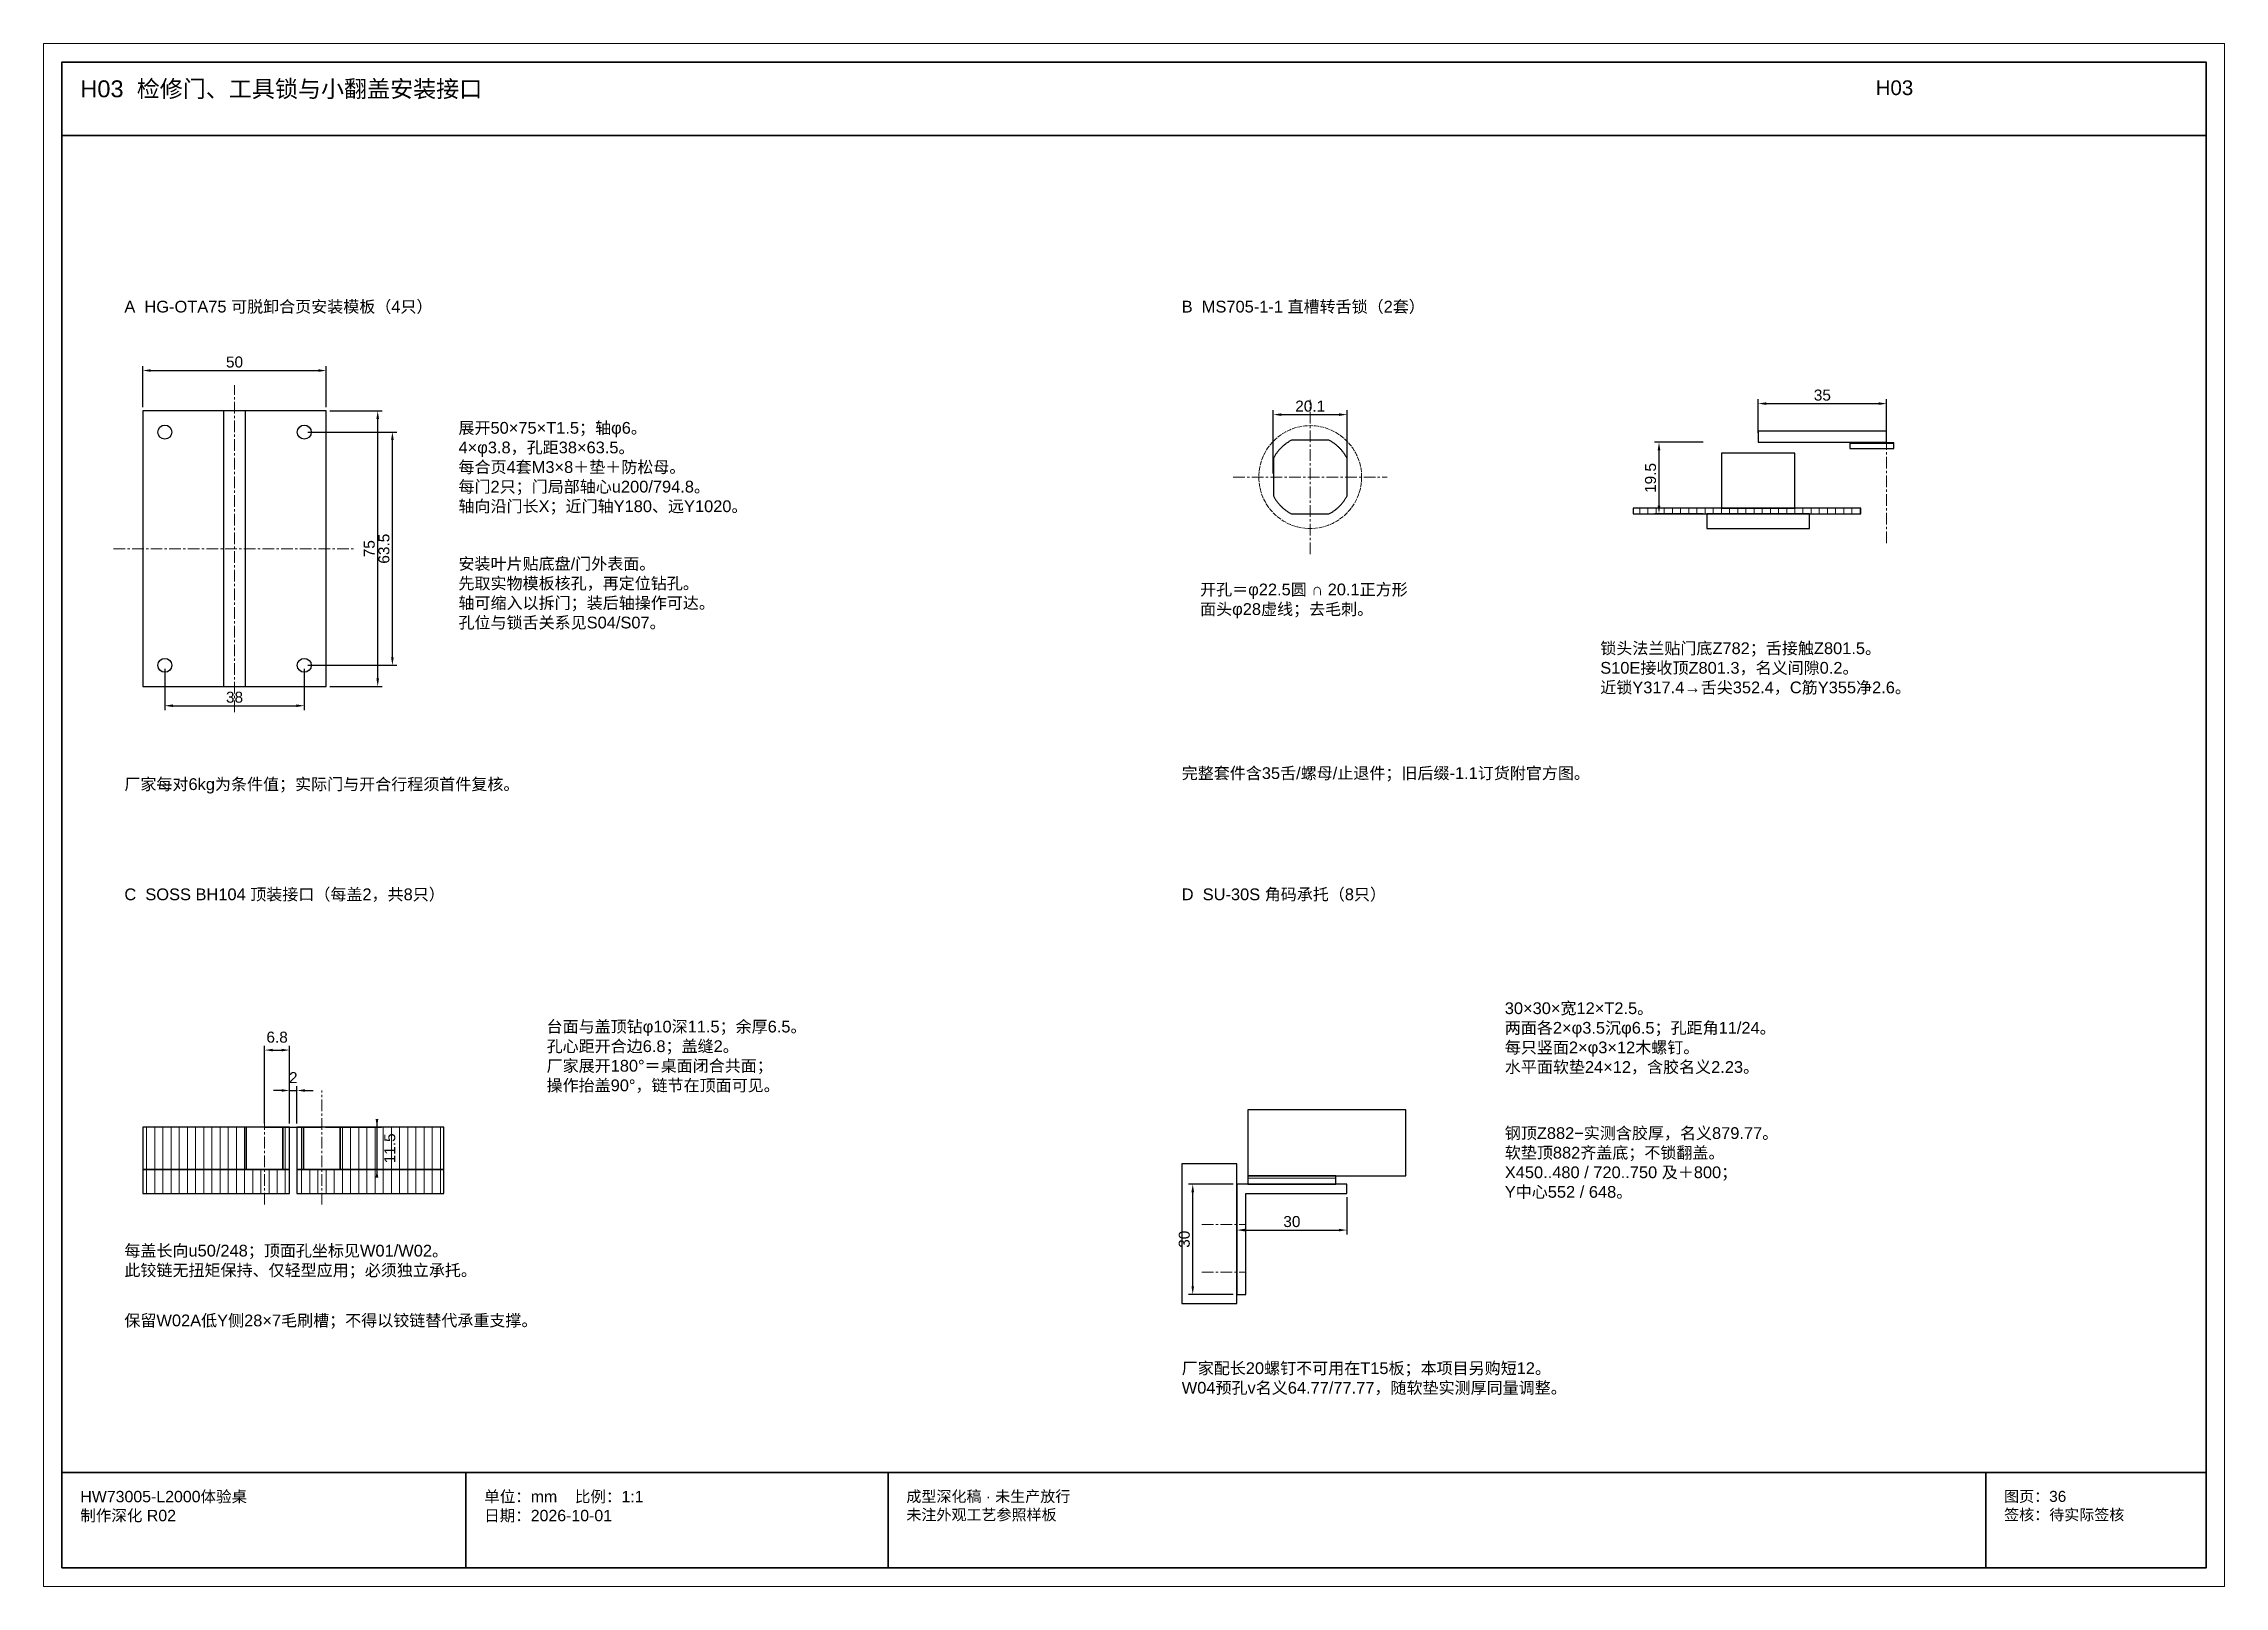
# Paper-space layout 'H03' of a CAD drawing. Header units: millimetres. Extents: x 0 to 594, y 0 to 420.
# The model-space entities are those that its viewports show. They can reach past a viewport. Long polylines and large blocks are cut down to what shows.
import ezdxf

# ---------------------------------------------------------------- set-up
doc = ezdxf.new("R2010")
doc.units = ezdxf.units.MM
doc.linetypes.add('CENTER', pattern=[5.08, 3.175, -0.635, 0.635, -0.635])
doc.linetypes.add('DASHED', pattern=[1.524, 1.27, -0.254])
for name, color, linetype, lineweight in [('CENTER', 8, 'CENTER', 13), ('DIM', 7, 'Continuous', 13), ('FRAME', 7, 'Continuous', 35), ('HATCH', 8, 'Continuous', 9), ('HIDDEN', 8, 'DASHED', 13), ('NOTE', 7, 'Continuous', 18), ('OUTLINE', 7, 'Continuous', 25)]:
    doc.layers.add(name, color=color, linetype=linetype, lineweight=lineweight)
doc.styles.add('CN', font='Arial Unicode.ttf')
doc.dimstyles.new('D1', dxfattribs={"dimtxt": 3, "dimasz": 2.2, "dimexe": 1.2, "dimexo": 1, "dimgap": 0.8, "dimtad": 1, "dimdsep": 46, "dimtxsty": 'CN', "dimcen": 2.5, "dimclrd": 7, "dimclre": 7, "dimclrt": 7, "dimazin": 3, "dimtfac": 1, "dimtmove": 0, "dimatfit": 3})

msp = doc.modelspace()

# ---------------------------------------------------------------- hatches: boundary and pattern name
at = {"layer": 'HATCH'}
h = msp.add_hatch(dxfattribs=at)
h.set_pattern_fill('ANSI31', scale=0.7, angle=135)
h.paths.add_polyline_path([(420492, 309.8), (420504, 309.8), (420504, 311.3), (420492, 311.3)])
h = msp.add_hatch(dxfattribs=at)
h.set_pattern_fill('ANSI31', scale=0.7, angle=45)
h.paths.add_polyline_path([(420433, 292), (420495, 292), (420495, 293.5), (420433, 293.5)])
h = msp.add_hatch(dxfattribs=at)
h.set_pattern_fill('ANSI31', scale=0.7, angle=45)
h.paths.add_polyline_path([(420027, 113.5), (420055.2, 113.5), (420055.2, 125), (420027, 125)])
h = msp.add_hatch(dxfattribs=at)
h.set_pattern_fill('ANSI31', scale=0.7, angle=45)
h.paths.add_polyline_path([(420065.2, 113.5), (420067, 113.5), (420067, 125), (420065.2, 125)])
h = msp.add_hatch(dxfattribs=at)
h.set_pattern_fill('ANSI31', scale=0.7, angle=45)
h.paths.add_polyline_path([(420069, 113.5), (420070.8, 113.5), (420070.8, 125), (420069, 125)])
h = msp.add_hatch(dxfattribs=at)
h.set_pattern_fill('ANSI31', scale=0.7, angle=45)
h.paths.add_polyline_path([(420080.8, 113.5), (420109, 113.5), (420109, 125), (420080.8, 125)])
h = msp.add_hatch(dxfattribs=at)
h.set_pattern_fill('ANSI31', scale=0.7, angle=45)
h.paths.add_polyline_path([(420027, 107), (420067, 107), (420067, 113.5), (420027, 113.5)])
h = msp.add_hatch(dxfattribs=at)
h.set_pattern_fill('ANSI31', scale=0.7, angle=45)
h.paths.add_polyline_path([(420069, 107), (420109, 107), (420109, 113.5), (420069, 113.5)])
h = msp.add_hatch(dxfattribs=at)
h.set_pattern_fill('ANSI31', scale=0.7, angle=135)
h.paths.add_polyline_path([(420328, 109.5), (420352, 109.5), (420352, 111.73), (420328, 111.73)])

# ---------------------------------------------------------------- linework, layer by layer
at = {"layer": 'CENTER'}
for p, q in [((420052, 238), (420052, 327)), ((420345, 281), (420345, 323)), ((420502, 284), (420502, 322)), ((420324, 302), (420366, 302)), ((420019, 282.5), (420085, 282.5)), ((420060.2, 104), (420060.2, 135)), ((420075.8, 104), (420075.8, 135)), ((420315.5, 98.5), (420327.5, 98.5)), ((420315.5, 85.5), (420327.5, 85.5))]:
    msp.add_line(p, q, dxfattribs=at)
at = {"layer": 'FRAME'}
for p, q in [((420005, 395), (420589, 395)), ((420005, 31), (420589, 31)), ((420115, 5), (420115, 31)), ((420230, 5), (420230, 31)), ((420529, 5), (420529, 31))]:
    msp.add_line(p, q, dxfattribs=at)
msp.add_lwpolyline([(420005, 5), (420589, 5), (420589, 415), (420005, 415)], close=True, dxfattribs=at)
at = {"layer": 'HIDDEN'}
msp.add_circle((420345, 302), 14, dxfattribs=at)
at = {"layer": 'OUTLINE'}
msp.add_line((420060.2, 125), (420075.8, 125), dxfattribs=at)
for points in [[(420027, 245), (420077, 245), (420077, 320), (420027, 320)], [(420049, 245), (420055, 245), (420055, 320), (420049, 320)], [(420355.024, 307.107), (420354.933, 307.282), (420354.839, 307.454), (420354.743, 307.625), (420354.643, 307.794), (420354.541, 307.962), (420354.435, 308.127), (420354.327, 308.291), (420354.215, 308.453), (420354.101, 308.613), (420353.985, 308.77), (420353.865, 308.926), (420353.743, 309.08), (420353.618, 309.231), (420353.49, 309.381), (420353.36, 309.528), (420353.228, 309.672), (420353.093, 309.815), (420352.955, 309.955), (420352.815, 310.093), (420352.672, 310.228), (420352.528, 310.36), (420352.381, 310.49), (420352.231, 310.618), (420352.08, 310.743), (420351.926, 310.865), (420351.77, 310.985), (420351.613, 311.101), (420351.453, 311.215), (420351.291, 311.327), (420351.127, 311.435), (420350.962, 311.541), (420350.794, 311.643), (420350.625, 311.743), (420350.454, 311.839), (420350.282, 311.933), (420350.107, 312.024), (420339.893, 312.024), (420339.718, 311.933), (420339.546, 311.839), (420339.375, 311.743), (420339.206, 311.643), (420339.038, 311.541), (420338.873, 311.435), (420338.709, 311.327), (420338.547, 311.215), (420338.387, 311.101), (420338.23, 310.985), (420338.074, 310.865), (420337.92, 310.743), (420337.769, 310.618), (420337.619, 310.49), (420337.472, 310.36), (420337.328, 310.228), (420337.185, 310.093), (420337.045, 309.955), (420336.907, 309.815), (420336.772, 309.672), (420336.64, 309.528), (420336.51, 309.381), (420336.382, 309.231), (420336.257, 309.08), (420336.135, 308.926), (420336.015, 308.77), (420335.899, 308.613), (420335.785, 308.453), (420335.673, 308.291), (420335.565, 308.127), (420335.459, 307.962), (420335.357, 307.794), (420335.257, 307.625), (420335.161, 307.454), (420335.067, 307.282), (420334.976, 307.107), (420334.976, 296.893), (420335.067, 296.718), (420335.161, 296.546), (420335.257, 296.375), (420335.357, 296.206), (420335.459, 296.038), (420335.565, 295.873), (420335.673, 295.709), (420335.785, 295.547), (420335.899, 295.387), (420336.015, 295.23), (420336.135, 295.074), (420336.257, 294.92), (420336.382, 294.769), (420336.51, 294.619), (420336.64, 294.472), (420336.772, 294.328), (420336.907, 294.185), (420337.045, 294.045), (420337.185, 293.907), (420337.328, 293.772), (420337.472, 293.64), (420337.619, 293.51), (420337.769, 293.382), (420337.92, 293.257), (420338.074, 293.135), (420338.23, 293.015), (420338.387, 292.899), (420338.547, 292.785), (420338.709, 292.673), (420338.873, 292.565), (420339.038, 292.459), (420339.206, 292.357), (420339.375, 292.257), (420339.546, 292.161), (420339.718, 292.067), (420339.893, 291.976), (420350.107, 291.976), (420350.282, 292.067), (420350.454, 292.161), (420350.625, 292.257), (420350.794, 292.357), (420350.962, 292.459), (420351.127, 292.565), (420351.291, 292.673), (420351.453, 292.785), (420351.613, 292.899), (420351.77, 293.015), (420351.926, 293.135), (420352.08, 293.257), (420352.231, 293.382), (420352.381, 293.51), (420352.528, 293.64), (420352.672, 293.772), (420352.815, 293.907), (420352.955, 294.045), (420353.093, 294.185), (420353.228, 294.328), (420353.36, 294.472), (420353.49, 294.619), (420353.618, 294.769), (420353.743, 294.92), (420353.865, 295.074), (420353.985, 295.23), (420354.101, 295.387), (420354.215, 295.547), (420354.327, 295.709), (420354.435, 295.873), (420354.541, 296.038), (420354.643, 296.206), (420354.743, 296.375), (420354.839, 296.546), (420354.933, 296.718), (420355.024, 296.893)], [(420467, 311.5), (420502, 311.5), (420502, 314.5), (420467, 314.5)], [(420492, 309.8), (420504, 309.8), (420504, 311.3), (420492, 311.3)], [(420457, 293.5), (420477, 293.5), (420477, 308.5), (420457, 308.5)], [(420433, 292), (420495, 292), (420495, 293.5), (420433, 293.5)], [(420453, 288), (420481, 288), (420481, 292), (420453, 292)], [(420027, 113.5), (420055.2, 113.5), (420055.2, 125), (420027, 125)], [(420055.2, 113.5), (420065.2, 113.5), (420065.2, 125), (420055.2, 125)], [(420065.2, 113.5), (420067, 113.5), (420067, 125), (420065.2, 125)], [(420069, 113.5), (420070.8, 113.5), (420070.8, 125), (420069, 125)], [(420070.8, 113.5), (420080.8, 113.5), (420080.8, 125), (420070.8, 125)], [(420080.8, 113.5), (420109, 113.5), (420109, 125), (420080.8, 125)], [(420328, 111.73), (420371, 111.73), (420371, 129.73), (420328, 129.73)], [(420027, 107), (420067, 107), (420067, 113.5), (420027, 113.5)], [(420069, 107), (420109, 107), (420109, 113.5), (420069, 113.5)], [(420310, 77), (420325, 77), (420325, 115), (420310, 115)], [(420325, 79.5), (420327.5, 79.5), (420327.5, 107), (420355, 107), (420355, 109.5), (420325, 109.5)], [(420328, 109.5), (420352, 109.5), (420352, 111.73), (420328, 111.73)]]:
    msp.add_lwpolyline(points, close=True, dxfattribs=at)
for centre in [(420033, 314.25), (420071, 314.25), (420033, 250.75), (420071, 250.75)]:
    msp.add_circle(centre, 1.9, dxfattribs=at)

# ---------------------------------------------------------------- texts
at = {"layer": 'NOTE', "attachment_point": 1, "style": 'CN'}
for s, insert, char_height, width in [('H03  检修门、工具锁与小翻盖安装接口', (420010, 410), 4.6, 484), ('H03', (420499, 410), 4, 90), ('A  HG-OTA75 可脱卸合页安装模板（4只）', (420022, 350), 3.2, 260), ('B  MS705-1-1 直槽转舌锁（2套）', (420310, 350), 3.2, 260), ('展开50×75×T1.5；轴φ6。\\P4×φ3.8，孔距38×63.5。\\P每合页4套M3×8＋垫＋防松母。\\P每门2只；门局部轴心u200/794.8。\\P轴向沿门长X；近门轴Y180、远Y1020。', (420113, 317), 3.2, 171), ('安装叶片贴底盘/门外表面。\\P先取实物模板核孔，再定位钻孔。\\P轴可缩入以拆门；装后轴操作可达。\\P孔位与锁舌关系见S04/S07。', (420113, 280), 3.2, 171), ('开孔＝φ22.5圆 ∩ 20.1正方形\\P面头φ28虚线；去毛刺。', (420315, 273), 3.2, 102), ('锁头法兰贴门底Z782；舌接触Z801.5。\\PS10E接收顶Z801.3，名义间隙0.2。\\P近锁Y317.4→舌尖352.4，C筋Y355净2.6。', (420424, 257), 3.2, 164), ('厂家每对6kg为条件值；实际门与开合行程须首件复核。', (420022, 220), 3.2, 258), ('完整套件含35舌/螺母/止退件；旧后缀-1.1订货附官方图。', (420310, 223), 3.2, 270), ('C  SOSS BH104 顶装接口（每盖2，共8只）', (420022, 190), 3.2, 265), ('D  SU-30S 角码承托（8只）', (420310, 190), 3.2, 255), ('台面与盖顶钻φ10深11.5；余厚6.5。\\P孔心距开合边6.8；盖缝2。\\P厂家展开180°＝桌面闭合共面；\\P操作抬盖90°，链节在顶面可见。', (420137, 154), 3.2, 155), ('30×30×宽12×T2.5。\\P两面各2×φ3.5沉φ6.5；孔距角11/24。\\P每只竖面2×φ3×12木螺钉。\\P水平面软垫24×12，含胶名义2.23。', (420398, 159), 3.2, 169), ('钢顶Z882−实测含胶厚，名义879.77。\\P软垫顶882齐盖底；不锁翻盖。\\PX450..480 / 720..750 及＋800；\\PY中心552 / 648。', (420398, 125), 3.2, 169), ('每盖长向u50/248；顶面孔坐标见W01/W02。\\P此铰链无扭矩保持、仅轻型应用；必须独立承托。', (420022, 93), 3.2, 265), ('保留W02A低Y侧28×7毛刷槽；不得以铰链替代承重支撑。', (420022, 74), 3.2, 265), ('厂家配长20螺钉不可用在T15板；本项目另购短12。\\PW04预孔v名义64.77/77.77，随软垫实测厚同量调整。', (420310, 61), 3.2, 263), ('HW73005-L2000体验桌\\P制作深化 R02', (420010, 26), 3.1, 100), ('单位：mm    比例：1:1\\P日期：2026-10-01', (420120, 26), 3.1, 105), ('成型深化稿 · 未生产放行\\P未注外观工艺参照样板', (420235, 26), 3, 289), ('图页：36\\P签核：待实际签核', (420534, 26), 3, 55)]:
    msp.add_mtext(s, dxfattribs=dict(at, insert=insert, char_height=char_height, width=width))

# ---------------------------------------------------------------- dimensions: what is measured, and where the dimension line sits
at = {"layer": 'DIM'}
for base, p1, p2 in [((420027, 331), (420027, 320), (420077, 320)), ((420334.95, 319), (420334.95, 302), (420355.05, 302)), ((420467, 322), (420467, 313), (420502, 313)), ((420033, 239.75), (420033, 250.75), (420071, 250.75)), ((420060.2, 146), (420060.2, 125), (420067, 125)), ((420067, 135), (420067, 125), (420069, 125)), ((420325, 97), (420325, 107), (420355, 107))]:
    msp.add_linear_dim(base=base, p1=p1, p2=p2, dimstyle='D1', dxfattribs=at).render()
for base, p1, p2 in [((420091, 245), (420077, 245), (420077, 320)), ((420095, 250.75), (420071, 250.75), (420071, 314.25)), ((420440, 292), (420453, 292), (420453, 311.5)), ((420090.8, 125), (420075.8, 125), (420075.8, 113.5)), ((420313, 79.5), (420325, 79.5), (420325, 109.5))]:
    msp.add_linear_dim(base=base, p1=p1, p2=p2, angle=90, dimstyle='D1', dxfattribs=at).render()

psp = doc.layouts.new('H03')

# ---------------------------------------------------------------- viewports
at = {"layer": 'Defpoints'}
psp.add_viewport(center=(297, 210), size=(594, 420), view_center_point=(420297, 210), view_height=420, dxfattribs=at)

doc.saveas('drawing.dxf')
